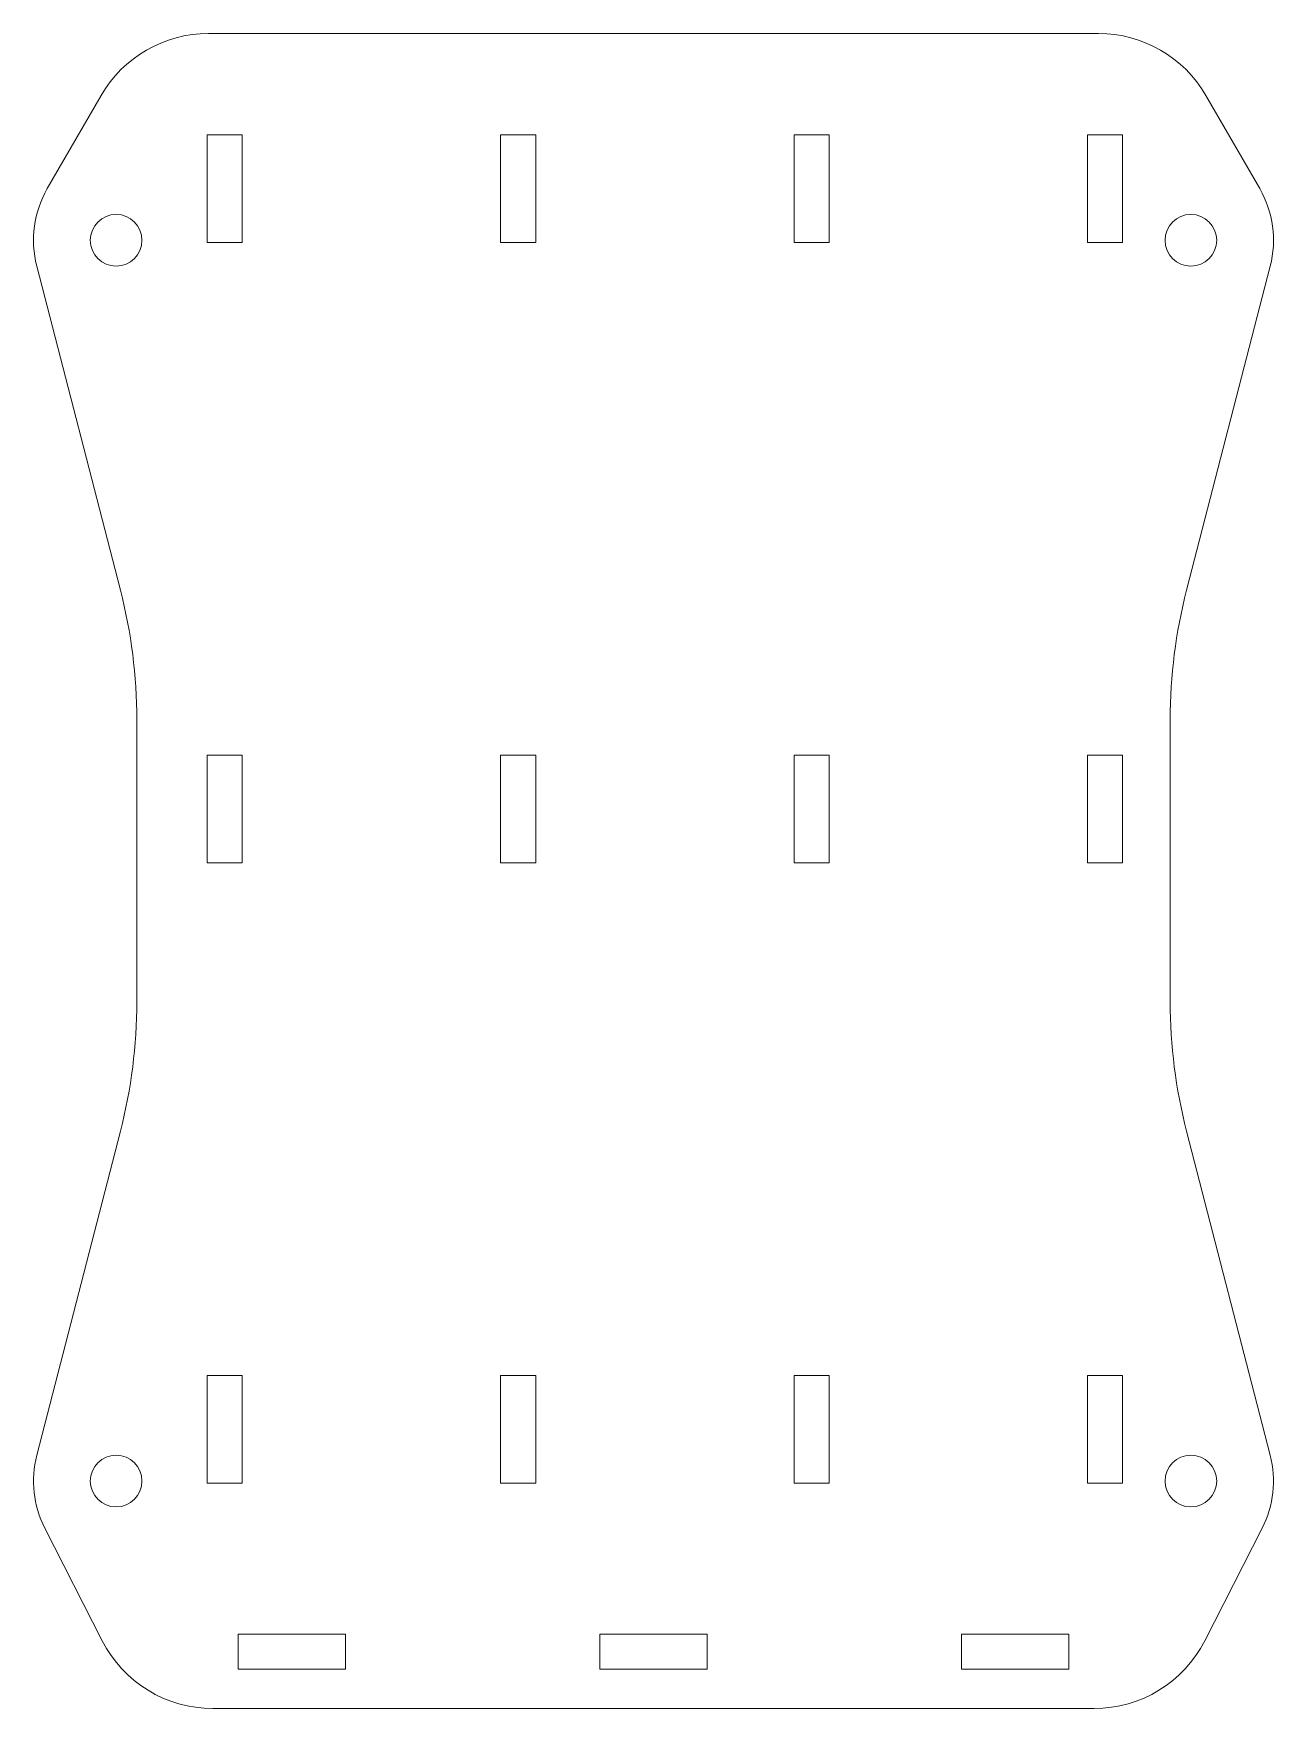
# Model space of a CAD drawing. Header units: millimetres. Extents: x 10 to 130, y 8 to 170.
import ezdxf

# ---------------------------------------------------------------- set-up
doc = ezdxf.new("R2010")
doc.units = ezdxf.units.MM
doc.layers.add('Panel', color=1, linetype='CONTINUOUS', lineweight=0)
doc.layers.add('PanelMounts', color=1, linetype='CONTINUOUS', lineweight=0)

msp = doc.modelspace()

# ---------------------------------------------------------------- linework, layer by layer
at = {"layer": 'Panel'}
for p, q in [((26.93, 170), (113.07, 170)), ((11.34, 155), (16.54, 164)), ((128.66, 155), (123.46, 164)), ((10.32, 147.5), (18.41, 116.15)), ((129.68, 147.5), (121.59, 116.15)), ((20, 76.35), (20, 103.65)), ((120, 103.65), (120, 76.35)), ((10.32, 32.5), (18.41, 63.85)), ((129.68, 32.5), (121.59, 63.85)), ((11.09, 25.45), (16.66, 14.55)), ((128.91, 25.45), (123.34, 14.55)), ((112.65, 8), (27.35, 8))]:
    msp.add_line(p, q, dxfattribs=at)
for centre in [(18, 150), (122, 150), (18, 30), (122, 30)]:
    msp.add_circle(centre, 2.5, dxfattribs=at)
for centre, radius, start, end in [((26.93, 158), 12, 90, 150), ((113.07, 158), 12, 30, 90), ((20, 150), 10, 150, 194.4775), ((120, 150), 10, 345.5225, 30), ((-30, 103.65), 50, 0, 14.4775), ((170, 103.65), 50, 165.5225, 180), ((-30, 76.35), 50, 345.5225, 0), ((170, 76.35), 50, 180, 194.4775), ((20, 30), 10, 165.5225, 207.0357), ((120, 30), 10, 332.9643, 14.4775), ((27.35, 20), 12, 207.0357, 270), ((112.65, 20), 12, 270, 332.9643)]:
    msp.add_arc(centre, radius, start, end, dxfattribs=at)
at = {"layer": 'PanelMounts'}
for p, q in [((26.8, 160.2), (30.2, 160.2)), ((26.8, 149.8), (26.8, 160.2)), ((30.2, 160.2), (30.2, 149.8)), ((55.2, 160.2), (58.6, 160.2)), ((55.2, 149.8), (55.2, 160.2)), ((58.6, 160.2), (58.6, 149.8)), ((83.6, 160.2), (87, 160.2)), ((83.6, 149.8), (83.6, 160.2)), ((87, 160.2), (87, 149.8)), ((112, 160.2), (115.4, 160.2)), ((112, 149.8), (112, 160.2)), ((115.4, 160.2), (115.4, 149.8)), ((30.2, 149.8), (26.8, 149.8)), ((58.6, 149.8), (55.2, 149.8)), ((87, 149.8), (83.6, 149.8)), ((115.4, 149.8), (112, 149.8)), ((26.8, 89.8), (26.8, 100.2)), ((26.8, 100.2), (30.2, 100.2)), ((30.2, 100.2), (30.2, 89.8)), ((55.2, 100.2), (58.6, 100.2)), ((55.2, 89.8), (55.2, 100.2)), ((58.6, 100.2), (58.6, 89.8)), ((87, 100.2), (83.6, 100.2)), ((83.6, 100.2), (83.6, 89.8)), ((87, 89.8), (87, 100.2)), ((112, 100.2), (115.4, 100.2)), ((112, 89.8), (112, 100.2)), ((115.4, 100.2), (115.4, 89.8)), ((30.2, 89.8), (26.8, 89.8)), ((58.6, 89.8), (55.2, 89.8)), ((83.6, 89.8), (87, 89.8)), ((115.4, 89.8), (112, 89.8)), ((26.8, 40.2), (30.2, 40.2)), ((26.8, 29.8), (26.8, 40.2)), ((30.2, 40.2), (30.2, 29.8)), ((55.2, 40.2), (58.6, 40.2)), ((55.2, 29.8), (55.2, 40.2)), ((58.6, 40.2), (58.6, 29.8)), ((87, 40.2), (83.6, 40.2)), ((83.6, 40.2), (83.6, 29.8)), ((87, 29.8), (87, 40.2)), ((112, 29.8), (112, 40.2)), ((112, 40.2), (115.4, 40.2)), ((115.4, 40.2), (115.4, 29.8)), ((30.2, 29.8), (26.8, 29.8)), ((58.6, 29.8), (55.2, 29.8)), ((83.6, 29.8), (87, 29.8)), ((115.4, 29.8), (112, 29.8)), ((29.8, 15.2), (40.2, 15.2)), ((29.8, 11.8), (29.8, 15.2)), ((40.2, 15.2), (40.2, 11.8)), ((75.2, 15.2), (64.8, 15.2)), ((64.8, 15.2), (64.8, 11.8)), ((75.2, 11.8), (75.2, 15.2)), ((99.8, 15.2), (110.2, 15.2)), ((99.8, 11.8), (99.8, 15.2)), ((110.2, 15.2), (110.2, 11.8)), ((40.2, 11.8), (29.8, 11.8)), ((64.8, 11.8), (75.2, 11.8)), ((110.2, 11.8), (99.8, 11.8))]:
    msp.add_line(p, q, dxfattribs=at)

doc.saveas('drawing.dxf')
